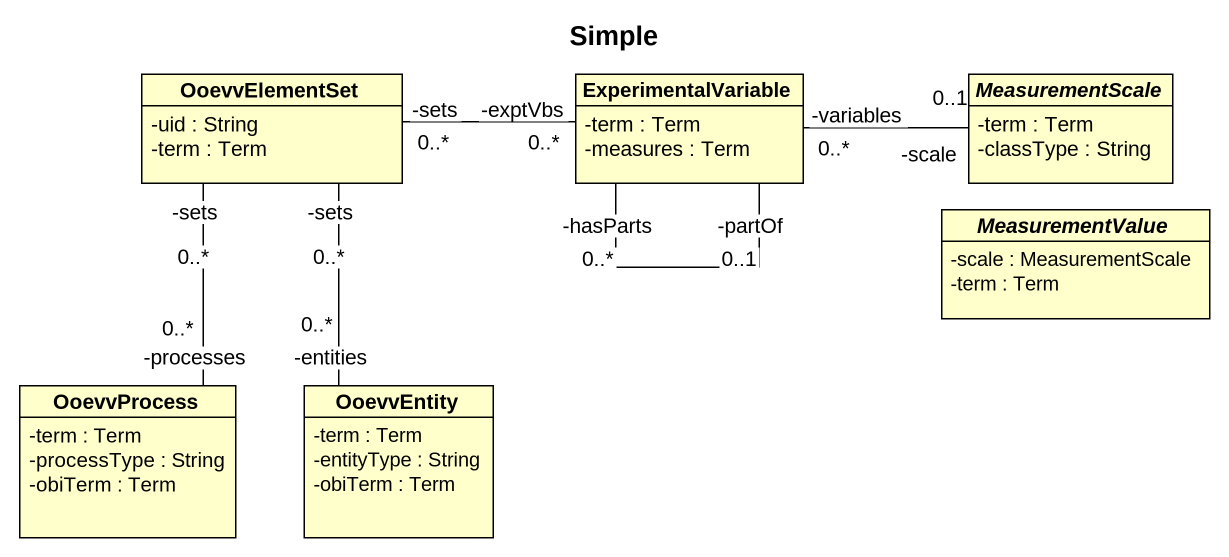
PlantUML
@startuml
title Simple
hide circle
hide empty members
skinparam classAttributeIconSize 0
class OoevvElementSet {
  -uid : String
  -term : Term
}
class ExperimentalVariable {
  -term : Term
  -measures : Term
}
abstract class MeasurementScale {
  -term : Term
  -classType : String
}
abstract class MeasurementValue {
  -scale : MeasurementScale
  -term : Term
}
class OoevvProcess {
  -term : Term
  -processType : String
  -obiTerm : Term
}
class OoevvEntity {
  -term : Term
  -entityType : String
  -obiTerm : Term
}
OoevvElementSet "-sets\n0..*" -- "-processes\n0..*" OoevvProcess
ExperimentalVariable "-exptVbs\n0..*" -left- "-sets\n0..*" OoevvElementSet
ExperimentalVariable "-hasParts\n0..*" -- "-partOf\n0..1" ExperimentalVariable
MeasurementScale "-scale\n0..1" -left- "-variables\n0..*" ExperimentalVariable
OoevvEntity "-entities\n0..*" -up- "-sets\n0..*" OoevvElementSet
@enduml
